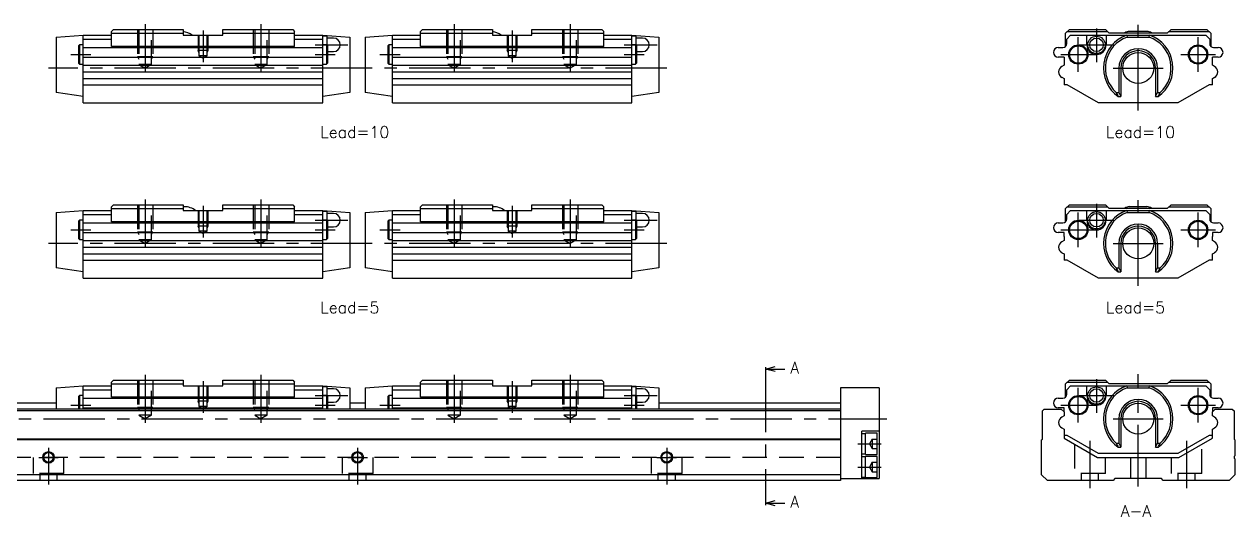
# Model space of a CAD drawing. Extents: x -1 to 471, y -8 to 401.
# Drawn here: x 157.8 to 471.1, y 0.6 to 128.1 of the extents above; entities that cross this region are included whole.
import ezdxf

# ---------------------------------------------------------------- set-up
doc = ezdxf.new("R2010")
doc.units = 0
doc.header["$LTSCALE"] = 0.5
doc.linetypes.add('CENTER', pattern=[50.8, 31.75, -6.35, 6.35, -6.35])
doc.linetypes.add('DASHED', pattern=[19.05, 12.7, -6.35])
for name, color, linetype in [('MSM_CENTER', 1, 'CENTER'), ('MSM_CONTINUOUS', 7, 'CONTINUOUS'), ('MSM_DASHED', 4, 'DASHED'), ('MSM_NARROW', 5, 'CONTINUOUS'), ('MSM_PART_NUMBER', 7, 'CONTINUOUS')]:
    doc.layers.add(name, color=color, linetype=linetype)
doc.styles.get("Standard").update_dxf_attribs({"font": 'txt.shx', "height": 1, "bigfont": 'bigfont.shx'})

msp = doc.modelspace()

# ---------------------------------------------------------------- linework, layer by layer
at = {"layer": 'MSM_CENTER'}
for p, q in [((189.11, 128.1), (189.11, 115.71)), ((204.11, 126.45), (204.11, 118.29)), ((219.11, 128.1), (219.11, 115.71)), ((269.11, 128.1), (269.11, 115.71)), ((284.11, 126.45), (284.11, 118.29)), ((299.11, 128.1), (299.11, 115.71)), ((435.35, 127), (435.35, 118.25)), ((446.15, 105.75), (446.15, 128.05)), ((233.11, 122.75), (241.61, 122.75)), ((313.11, 122.75), (321.61, 122.75)), ((430.65, 115.75), (430.65, 124.75)), ((430.85, 122.75), (439.85, 122.75)), ((461.65, 115.75), (461.65, 124.75)), ((169.91, 120.25), (175.11, 120.25)), ((233.11, 120.25), (238.31, 120.25)), ((249.91, 120.25), (255.11, 120.25)), ((313.11, 120.25), (318.31, 120.25)), ((426.15, 120.25), (435.15, 120.25)), ((457.15, 120.25), (466.15, 120.25)), ((324.11, 116.75), (164.11, 116.75)), ((439.65, 116.75), (452.65, 116.75)), ((189.11, 82.72), (189.11, 70.34)), ((219.11, 82.72), (219.11, 70.34)), ((269.11, 82.72), (269.11, 70.34)), ((299.11, 82.72), (299.11, 70.34)), ((435.35, 81.62), (435.35, 72.87)), ((446.15, 60.37), (446.15, 82.67)), ((204.11, 81.07), (204.11, 72.91)), ((284.11, 81.07), (284.11, 72.91)), ((430.65, 70.37), (430.65, 79.37)), ((461.65, 70.37), (461.65, 79.37)), ((233.11, 77.37), (241.61, 77.37)), ((313.11, 77.37), (321.61, 77.37)), ((430.85, 77.37), (439.85, 77.37)), ((169.91, 74.87), (175.11, 74.87)), ((233.11, 74.87), (238.31, 74.87)), ((249.91, 74.87), (255.11, 74.87)), ((313.11, 74.87), (318.31, 74.87)), ((426.15, 74.87), (435.15, 74.87)), ((457.15, 74.87), (466.15, 74.87)), ((324.11, 71.37), (164.11, 71.37)), ((439.65, 71.37), (452.65, 71.37)), ((349.67, 38.36), (349.67, 4.63)), ((189.11, 37.35), (189.11, 24.96)), ((204.11, 35.7), (204.11, 27.54)), ((219.11, 37.35), (219.11, 24.96)), ((269.11, 37.35), (269.11, 24.96)), ((284.11, 35.7), (284.11, 27.54)), ((299.11, 37.35), (299.11, 24.96)), ((435.35, 36.25), (435.35, 27.5)), ((446.15, 8.5), (446.15, 37.5)), ((233.11, 32), (241.61, 32)), ((313.11, 32), (321.61, 32)), ((430.65, 25), (430.65, 34)), ((430.85, 32), (439.85, 32)), ((461.65, 25), (461.65, 34)), ((169.91, 29.5), (175.11, 29.5)), ((233.11, 29.5), (238.31, 29.5)), ((249.91, 29.5), (255.11, 29.5)), ((313.11, 29.5), (318.31, 29.5)), ((426.15, 29.5), (435.15, 29.5)), ((457.15, 29.5), (466.15, 29.5)), ((86.61, 26), (381.11, 26)), ((439.65, 26), (452.65, 26)), ((373.61, 19.5), (379.61, 19.5)), ((433.65, 20.29), (433.65, 8)), ((458.65, 20.29), (458.65, 8)), ((161.57, 16), (166.64, 16)), ((164.11, 18.5), (164.11, 9)), ((241.57, 16), (246.64, 16)), ((244.11, 18.5), (244.11, 9)), ((321.53, 16), (326.68, 16)), ((324.11, 18.5), (324.11, 9)), ((373.61, 13.5), (379.61, 13.5))]:
    msp.add_line(p, q, dxfattribs=at)
at = {"layer": 'MSM_CONTINUOUS'}
for p, q in [((180.41, 126.25), (180.91, 126.75)), ((180.41, 122.33), (180.41, 126.25)), ((180.41, 125.75), (199.01, 125.75)), ((180.91, 126.75), (199.01, 126.75)), ((199.01, 126.75), (199.01, 125.25)), ((209.21, 125.25), (209.21, 126.75)), ((209.21, 126.75), (227.31, 126.75)), ((209.21, 125.75), (227.81, 125.75)), ((227.31, 126.75), (227.81, 126.25)), ((227.81, 122.33), (227.81, 126.25)), ((260.41, 126.25), (260.91, 126.75)), ((260.41, 122.33), (260.41, 126.25)), ((260.41, 125.75), (279.01, 125.75)), ((260.91, 126.75), (279.01, 126.75)), ((279.01, 126.75), (279.01, 125.25)), ((289.21, 125.25), (289.21, 126.75)), ((289.21, 126.75), (307.31, 126.75)), ((289.21, 125.75), (307.81, 125.75)), ((307.31, 126.75), (307.81, 126.25)), ((307.81, 122.33), (307.81, 126.25)), ((428.34, 126.75), (427.34, 125.75)), ((427.34, 122.33), (427.34, 125.75)), ((427.84, 126.25), (438.15, 126.25)), ((428.34, 126.75), (437.65, 126.75)), ((438.55, 125.85), (437.65, 126.75)), ((438.55, 125.85), (453.75, 125.85)), ((443.9, 126.25), (443.83, 126.24)), ((448.39, 126.25), (443.9, 126.25)), ((454.65, 126.75), (453.75, 125.85)), ((454.15, 126.25), (464.44, 126.25)), ((454.65, 126.75), (463.94, 126.75)), ((464.94, 125.75), (463.94, 126.75)), ((464.94, 125.75), (464.94, 122.33)), ((166.11, 124.75), (173.11, 125.25)), ((166.11, 124.75), (166.11, 110.43)), ((172.16, 122.75), (171.91, 122.5)), ((171.91, 122.5), (171.91, 118)), ((173.11, 122.75), (172.16, 122.75)), ((172.16, 122.75), (172.16, 117.75)), ((173.11, 125.25), (180.41, 125.25)), ((173.11, 107.75), (173.11, 125.25)), ((173.11, 124.25), (180.41, 124.25)), ((227.81, 122.33), (180.41, 122.33)), ((199.01, 125.25), (209.21, 125.25)), ((227.81, 125.25), (235.11, 125.25)), ((227.81, 124.25), (235.11, 124.25)), ((235.11, 125.25), (242.11, 124.75)), ((235.11, 107.75), (235.11, 125.25)), ((236.11, 125), (235.11, 125)), ((236.06, 122.75), (235.11, 122.75)), ((236.31, 122.5), (236.06, 122.75)), ((236.06, 122.75), (236.06, 117.75)), ((236.11, 125), (236.11, 122.7)), ((237.86, 124.5), (236.11, 124.5)), ((236.31, 122.5), (236.31, 118)), ((242.11, 124.75), (242.11, 110.43)), ((246.11, 124.75), (253.11, 125.25)), ((246.11, 124.75), (246.11, 110.43)), ((252.16, 122.75), (251.91, 122.5)), ((251.91, 122.5), (251.91, 118)), ((253.11, 122.75), (252.16, 122.75)), ((252.16, 122.75), (252.16, 117.75)), ((253.11, 125.25), (260.41, 125.25)), ((253.11, 107.75), (253.11, 125.25)), ((253.11, 124.25), (260.41, 124.25)), ((307.81, 122.33), (260.41, 122.33)), ((279.01, 125.25), (289.21, 125.25)), ((307.81, 125.25), (315.11, 125.25)), ((307.81, 124.25), (315.11, 124.25)), ((315.11, 125.25), (322.11, 124.75)), ((315.11, 107.75), (315.11, 125.25)), ((316.11, 125), (315.11, 125)), ((316.06, 122.75), (315.11, 122.75)), ((316.31, 122.5), (316.06, 122.75)), ((316.06, 122.75), (316.06, 117.75)), ((316.11, 125), (316.11, 122.7)), ((317.86, 124.5), (316.11, 124.5)), ((316.31, 122.5), (316.31, 118)), ((322.11, 124.75), (322.11, 110.43)), ((427.65, 124.25), (428.65, 125.25)), ((427.65, 123.05), (427.65, 124.25)), ((428.65, 125.25), (463.65, 125.25)), ((432.85, 122.75), (432.85, 125.25)), ((437.85, 125.25), (437.85, 122.75)), ((443.19, 125.25), (443.27, 124.75)), ((443.27, 124.75), (449.02, 124.75)), ((449.02, 124.75), (449.1, 125.25)), ((463.65, 125.25), (464.65, 124.25)), ((464.65, 124.25), (464.65, 123.05)), ((173.11, 122.05), (235.11, 122.05)), ((173.11, 119.55), (235.11, 119.55)), ((236.31, 121), (237.86, 121)), ((253.11, 122.05), (315.11, 122.05)), ((253.11, 119.55), (315.11, 119.55)), ((316.31, 121), (317.86, 121)), ((425.45, 122.05), (426.65, 122.05)), ((426.95, 119.55), (425.45, 119.55)), ((426.95, 119.55), (426.95, 117.47)), ((466.85, 119.55), (465.35, 119.55)), ((465.35, 117.47), (465.35, 119.55)), ((465.65, 122.05), (466.85, 122.05)), ((171.91, 118), (172.16, 117.75)), ((172.16, 117.75), (173.11, 117.75)), ((173.11, 117.47), (235.11, 117.47)), ((235.11, 117.75), (236.06, 117.75)), ((236.06, 117.75), (236.31, 118)), ((251.91, 118), (252.16, 117.75)), ((252.16, 117.75), (253.11, 117.75)), ((253.11, 117.47), (315.11, 117.47)), ((315.11, 117.75), (316.06, 117.75)), ((316.06, 117.75), (316.31, 118)), ((426.95, 117.47), (426.39, 117.15)), ((441.15, 116.75), (441.15, 110.43)), ((441.65, 116.75), (441.65, 109.37)), ((450.65, 116.75), (450.65, 109.37)), ((451.15, 116.75), (451.15, 110.43)), ((465.91, 117.15), (465.35, 117.47)), ((173.11, 115.75), (235.11, 115.75)), ((173.11, 114.02), (235.11, 114.02)), ((253.11, 115.75), (315.11, 115.75)), ((253.11, 114.02), (315.11, 114.02)), ((426.39, 114.35), (426.95, 114.02)), ((426.95, 114.02), (426.95, 112.41)), ((465.35, 114.02), (465.91, 114.35)), ((465.35, 112.41), (465.35, 114.02)), ((173.11, 109.37), (166.11, 110.43)), ((173.11, 112.41), (235.11, 112.41)), ((242.11, 110.43), (235.11, 109.37)), ((253.11, 109.37), (246.11, 110.43)), ((253.11, 112.41), (315.11, 112.41)), ((322.11, 110.43), (315.11, 109.37)), ((427.8, 112.41), (426.95, 112.41)), ((435.87, 107.75), (427.8, 112.41)), ((440.46, 110.43), (441.15, 110.43)), ((441.15, 110.43), (441.65, 109.37)), ((450.65, 109.37), (451.15, 110.43)), ((451.15, 110.43), (451.83, 110.43)), ((464.5, 112.41), (456.42, 107.75)), ((465.35, 112.41), (464.5, 112.41)), ((173.11, 107.75), (235.11, 107.75)), ((253.11, 107.75), (315.11, 107.75)), ((456.42, 107.75), (435.87, 107.75)), ((440.99, 109.37), (441.65, 109.37)), ((450.65, 109.37), (451.3, 109.37)), ((166.11, 79.37), (173.11, 79.87)), ((166.11, 79.37), (166.11, 65.05)), ((173.11, 79.87), (180.41, 79.87)), ((173.11, 62.37), (173.11, 79.87)), ((173.11, 78.87), (180.41, 78.87)), ((180.41, 80.87), (180.91, 81.37)), ((180.41, 76.96), (180.41, 80.87)), ((180.41, 80.37), (199.01, 80.37)), ((180.91, 81.37), (199.01, 81.37)), ((199.01, 81.37), (199.01, 79.87)), ((199.26, 80.87), (199.01, 80.87)), ((199.01, 79.87), (209.21, 79.87)), ((209.21, 79.87), (209.21, 81.37)), ((209.21, 81.37), (227.31, 81.37)), ((209.21, 80.37), (227.81, 80.37)), ((227.31, 81.37), (227.81, 80.87)), ((227.81, 76.96), (227.81, 80.87)), ((227.81, 79.87), (235.11, 79.87)), ((227.81, 78.87), (235.11, 78.87)), ((235.11, 79.87), (242.11, 79.37)), ((235.11, 62.37), (235.11, 79.87)), ((236.11, 79.62), (235.11, 79.62)), ((236.11, 79.62), (236.11, 77.32)), ((237.86, 79.12), (236.11, 79.12)), ((242.11, 79.37), (242.11, 65.05)), ((246.11, 79.37), (253.11, 79.87)), ((246.11, 79.37), (246.11, 65.05)), ((253.11, 79.87), (260.41, 79.87)), ((253.11, 62.37), (253.11, 79.87)), ((253.11, 78.87), (260.41, 78.87)), ((260.41, 80.87), (260.91, 81.37)), ((260.41, 76.96), (260.41, 80.87)), ((260.41, 80.37), (279.01, 80.37)), ((260.91, 81.37), (279.01, 81.37)), ((279.01, 81.37), (279.01, 79.87)), ((279.26, 80.87), (279.01, 80.87)), ((279.01, 79.87), (289.21, 79.87)), ((289.21, 79.87), (289.21, 81.37)), ((289.21, 81.37), (307.31, 81.37)), ((289.21, 80.37), (307.81, 80.37)), ((307.31, 81.37), (307.81, 80.87)), ((307.81, 76.96), (307.81, 80.87)), ((307.81, 79.87), (315.11, 79.87)), ((307.81, 78.87), (315.11, 78.87)), ((315.11, 79.87), (322.11, 79.37)), ((315.11, 62.37), (315.11, 79.87)), ((316.11, 79.62), (315.11, 79.62)), ((316.11, 79.62), (316.11, 77.32)), ((317.86, 79.12), (316.11, 79.12)), ((322.11, 79.37), (322.11, 65.05)), ((428.34, 81.37), (427.34, 80.37)), ((427.34, 76.96), (427.34, 80.37)), ((427.65, 78.87), (428.65, 79.87)), ((427.65, 77.67), (427.65, 78.87)), ((427.84, 80.87), (438.15, 80.87)), ((428.34, 81.37), (437.65, 81.37)), ((428.65, 79.87), (463.65, 79.87)), ((432.85, 77.37), (432.85, 79.87)), ((438.55, 80.47), (437.65, 81.37)), ((437.85, 79.87), (437.85, 77.37)), ((438.55, 80.47), (453.75, 80.47)), ((443.19, 79.87), (443.27, 79.37)), ((443.27, 79.37), (449.02, 79.37)), ((443.9, 80.87), (443.83, 80.87)), ((448.39, 80.87), (443.9, 80.87)), ((449.02, 79.37), (449.1, 79.87)), ((454.65, 81.37), (453.75, 80.47)), ((454.15, 80.87), (464.44, 80.87)), ((454.65, 81.37), (463.94, 81.37)), ((463.65, 79.87), (464.65, 78.87)), ((464.94, 80.37), (463.94, 81.37)), ((464.65, 78.87), (464.65, 77.67)), ((464.94, 80.37), (464.94, 76.96)), ((172.16, 77.37), (171.91, 77.12)), ((171.91, 77.12), (171.91, 72.62)), ((173.11, 77.37), (172.16, 77.37)), ((172.16, 77.37), (172.16, 72.37)), ((173.11, 76.67), (235.11, 76.67)), ((227.81, 76.96), (180.41, 76.96)), ((236.06, 77.37), (235.11, 77.37)), ((236.31, 77.12), (236.06, 77.37)), ((236.06, 77.37), (236.06, 72.37)), ((236.31, 77.12), (236.31, 72.62)), ((236.31, 75.62), (237.86, 75.62)), ((252.16, 77.37), (251.91, 77.12)), ((251.91, 77.12), (251.91, 72.62)), ((253.11, 77.37), (252.16, 77.37)), ((252.16, 77.37), (252.16, 72.37)), ((253.11, 76.67), (315.11, 76.67)), ((307.81, 76.96), (260.41, 76.96)), ((316.06, 77.37), (315.11, 77.37)), ((316.31, 77.12), (316.06, 77.37)), ((316.06, 77.37), (316.06, 72.37)), ((316.31, 77.12), (316.31, 72.62)), ((316.31, 75.62), (317.86, 75.62)), ((425.45, 76.67), (426.65, 76.67)), ((465.65, 76.67), (466.85, 76.67)), ((171.91, 72.62), (172.16, 72.37)), ((172.16, 72.37), (173.11, 72.37)), ((173.11, 74.17), (235.11, 74.17)), ((173.11, 72.1), (235.11, 72.1)), ((235.11, 72.37), (236.06, 72.37)), ((236.06, 72.37), (236.31, 72.62)), ((251.91, 72.62), (252.16, 72.37)), ((252.16, 72.37), (253.11, 72.37)), ((253.11, 74.17), (315.11, 74.17)), ((253.11, 72.1), (315.11, 72.1)), ((315.11, 72.37), (316.06, 72.37)), ((316.06, 72.37), (316.31, 72.62)), ((426.95, 74.17), (425.45, 74.17)), ((426.95, 72.1), (426.39, 71.77)), ((426.95, 73.17), (426.95, 74.17)), ((426.95, 73.17), (426.95, 72.1)), ((466.85, 74.17), (465.35, 74.17)), ((465.35, 74.17), (465.35, 73.17)), ((465.35, 72.1), (465.35, 73.17)), ((465.91, 71.77), (465.35, 72.1)), ((173.11, 70.37), (235.11, 70.37)), ((253.11, 70.37), (315.11, 70.37)), ((426.39, 68.97), (426.95, 68.65)), ((441.15, 71.37), (441.15, 65.05)), ((441.65, 71.37), (441.65, 63.99)), ((450.65, 71.37), (450.65, 63.99)), ((451.15, 71.37), (451.15, 65.05)), ((465.35, 68.65), (465.91, 68.97)), ((173.11, 68.65), (235.11, 68.65)), ((173.11, 67.04), (235.11, 67.04)), ((253.11, 68.65), (315.11, 68.65)), ((253.11, 67.04), (315.11, 67.04)), ((426.95, 68.65), (426.95, 67.04)), ((427.8, 67.04), (426.95, 67.04)), ((435.87, 62.37), (427.8, 67.04)), ((464.5, 67.04), (456.42, 62.37)), ((465.35, 67.04), (464.5, 67.04)), ((465.35, 67.04), (465.35, 68.65)), ((173.11, 63.99), (166.11, 65.05)), ((242.11, 65.05), (235.11, 63.99)), ((253.11, 63.99), (246.11, 65.05)), ((322.11, 65.05), (315.11, 63.99)), ((440.46, 65.05), (441.15, 65.05)), ((440.99, 63.99), (441.65, 63.99)), ((441.15, 65.05), (441.65, 63.99)), ((450.65, 63.99), (451.15, 65.05)), ((450.65, 63.99), (451.3, 63.99)), ((451.15, 65.05), (451.83, 65.05)), ((173.11, 62.37), (235.11, 62.37)), ((253.11, 62.37), (315.11, 62.37)), ((456.42, 62.37), (435.87, 62.37)), ((349.67, 38.86), (352.17, 39.53)), ((349.67, 39.36), (349.67, 38.36)), ((352.17, 38.19), (349.67, 38.86)), ((349.67, 38.86), (354.67, 38.86)), ((166.11, 34), (173.11, 34.5)), ((173.11, 28.5), (173.11, 34.5)), ((173.11, 34.5), (180.41, 34.5)), ((180.41, 35.5), (180.91, 36)), ((180.41, 31.59), (180.41, 35.5)), ((180.41, 35), (199.01, 35)), ((180.91, 36), (199.01, 36)), ((199.01, 36), (199.01, 34.5)), ((199.01, 34.5), (209.21, 34.5)), ((209.21, 34.5), (209.21, 36)), ((209.21, 36), (227.31, 36)), ((209.21, 35), (227.81, 35)), ((227.31, 36), (227.81, 35.5)), ((227.81, 31.59), (227.81, 35.5)), ((227.81, 34.5), (235.11, 34.5)), ((235.11, 34.5), (242.11, 34)), ((235.11, 28.5), (235.11, 34.5)), ((246.11, 34), (253.11, 34.5)), ((253.11, 28.5), (253.11, 34.5)), ((253.11, 34.5), (260.41, 34.5)), ((260.41, 35.5), (260.91, 36)), ((260.41, 31.59), (260.41, 35.5)), ((260.41, 35), (279.01, 35)), ((260.91, 36), (279.01, 36)), ((279.01, 36), (279.01, 34.5)), ((279.01, 34.5), (289.21, 34.5)), ((289.21, 34.5), (289.21, 36)), ((289.21, 36), (307.31, 36)), ((289.21, 35), (307.81, 35)), ((307.31, 36), (307.81, 35.5)), ((307.81, 31.59), (307.81, 35.5)), ((307.81, 34.5), (315.11, 34.5)), ((315.11, 34.5), (322.11, 34)), ((315.11, 28.5), (315.11, 34.5)), ((428.34, 36), (427.34, 35)), ((427.34, 31.59), (427.34, 35)), ((427.65, 33.5), (428.65, 34.5)), ((427.84, 35.5), (438.15, 35.5)), ((428.34, 36), (437.65, 36)), ((428.65, 34.5), (463.65, 34.5)), ((432.85, 32), (432.85, 34.5)), ((438.55, 35.1), (437.65, 36)), ((437.85, 34.5), (437.85, 32)), ((438.55, 35.1), (453.75, 35.1)), ((443.19, 34.5), (443.27, 34)), ((449.02, 34), (449.1, 34.5)), ((454.65, 36), (453.75, 35.1)), ((454.15, 35.5), (464.44, 35.5)), ((454.65, 36), (463.94, 36)), ((463.65, 34.5), (464.65, 33.5)), ((464.94, 35), (463.94, 36)), ((464.94, 35), (464.94, 31.59)), ((166.11, 34), (166.11, 28.5)), ((172.16, 32), (171.91, 31.75)), ((171.91, 31.75), (171.91, 28.5)), ((173.11, 32), (172.16, 32)), ((172.16, 32), (172.16, 28.5)), ((173.11, 33.5), (180.41, 33.5)), ((227.81, 31.59), (180.41, 31.59)), ((227.81, 33.5), (235.11, 33.5)), ((236.11, 34.25), (235.11, 34.25)), ((236.06, 32), (235.11, 32)), ((236.31, 31.75), (236.06, 32)), ((236.06, 32), (236.06, 28.5)), ((236.11, 34.25), (236.11, 31.95)), ((237.86, 33.75), (236.11, 33.75)), ((236.31, 31.75), (236.31, 28.5)), ((242.11, 34), (242.11, 28.5)), ((246.11, 34), (246.11, 28.5)), ((252.16, 32), (251.91, 31.75)), ((251.91, 31.75), (251.91, 28.5)), ((253.11, 32), (252.16, 32)), ((252.16, 32), (252.16, 28.5)), ((253.11, 33.5), (260.41, 33.5)), ((307.81, 31.59), (260.41, 31.59)), ((307.81, 33.5), (315.11, 33.5)), ((316.11, 34.25), (315.11, 34.25)), ((316.06, 32), (315.11, 32)), ((316.31, 31.75), (316.06, 32)), ((316.06, 32), (316.06, 28.5)), ((316.11, 34.25), (316.11, 31.95)), ((317.86, 33.75), (316.11, 33.75)), ((316.31, 31.75), (316.31, 28.5)), ((322.11, 34), (322.11, 28.5)), ((379.11, 34), (369.11, 34)), ((369.11, 34), (369.11, 10)), ((379.11, 34), (379.11, 10.5)), ((427.65, 32.3), (427.65, 33.5)), ((443.27, 34), (449.02, 34)), ((464.65, 33.5), (464.65, 32.3)), ((369.11, 28.5), (119.11, 28.5)), ((166.11, 30), (123.96, 30)), ((173.11, 31.3), (235.11, 31.3)), ((173.11, 28.8), (235.11, 28.8)), ((236.31, 30.25), (237.86, 30.25)), ((246.11, 30), (242.11, 30)), ((253.11, 31.3), (315.11, 31.3)), ((253.11, 28.8), (315.11, 28.8)), ((316.31, 30.25), (317.86, 30.25)), ((369.11, 30), (322.11, 30)), ((421.35, 28), (421.85, 28.5)), ((421.85, 28.5), (426.25, 28.5)), ((425.45, 31.3), (426.65, 31.3)), ((426.95, 28.8), (425.45, 28.8)), ((426.25, 28.5), (426.95, 27.8)), ((426.95, 27.8), (426.95, 28.8)), ((465.35, 28.8), (465.35, 27.8)), ((466.85, 28.8), (465.35, 28.8)), ((465.35, 27.8), (466.05, 28.5)), ((465.65, 31.3), (466.85, 31.3)), ((466.05, 28.5), (470.45, 28.5)), ((470.45, 28.5), (470.95, 28)), ((369.11, 28), (119.11, 28)), ((421.35, 20.7), (421.35, 28)), ((426.95, 26.72), (426.39, 26.4)), ((426.95, 27.8), (426.95, 26.72)), ((441.15, 26), (441.15, 19.68)), ((441.65, 26), (441.65, 18.62)), ((450.65, 26), (450.65, 18.62)), ((451.15, 26), (451.15, 19.68)), ((465.35, 26.72), (465.35, 27.8)), ((465.91, 26.4), (465.35, 26.72)), ((470.95, 28), (470.95, 20.7)), ((374.61, 10.5), (374.61, 22.75)), ((379.11, 22.75), (374.61, 22.75)), ((375.61, 22.1), (374.61, 22.1)), ((375.61, 16.75), (375.61, 22.25)), ((378.61, 22.25), (375.61, 22.25)), ((378.61, 16.75), (378.61, 22.25)), ((426.39, 23.6), (426.95, 23.28)), ((426.95, 23.28), (426.95, 21)), ((465.35, 23.28), (465.91, 23.6)), ((465.35, 21), (465.35, 23.28)), ((369.11, 20.7), (119.11, 20.7)), ((369.11, 20.5), (119.11, 20.5)), ((421.15, 20.5), (421.35, 20.7)), ((421.15, 11.5), (421.15, 20.5)), ((427.8, 21.66), (426.95, 21.66)), ((426.95, 21), (435.61, 16)), ((435.87, 17), (427.8, 21.66)), ((440.46, 19.68), (441.15, 19.68)), ((441.15, 19.68), (441.65, 18.62)), ((450.65, 18.62), (451.15, 19.68)), ((451.15, 19.68), (451.83, 19.68)), ((464.5, 21.66), (456.42, 17)), ((456.68, 16), (465.35, 21)), ((465.35, 21.66), (464.5, 21.66)), ((470.95, 20.7), (471.15, 20.5)), ((471.15, 20.5), (471.15, 16.4)), ((374.61, 16.9), (375.61, 16.9)), ((375.61, 16.1), (374.61, 16.1)), ((375.61, 16.75), (378.61, 16.75)), ((375.61, 10.75), (375.61, 16.25)), ((378.61, 16.25), (375.61, 16.25)), ((378.61, 10.75), (378.61, 16.25)), ((435.61, 16), (456.68, 16)), ((456.42, 17), (435.87, 17)), ((440.99, 18.62), (441.65, 18.62)), ((450.65, 18.62), (451.3, 18.62)), ((471.15, 15.6), (471.15, 11.5)), ((369.11, 11.5), (111.11, 11.5)), ((369.11, 10), (119.11, 10)), ((369.11, 10.5), (379.11, 10.5)), ((374.61, 10.9), (375.61, 10.9)), ((375.61, 10.75), (378.61, 10.75)), ((422.65, 10), (421.15, 11.5)), ((439.63, 10), (422.65, 10)), ((440.13, 10.5), (439.63, 10)), ((452.15, 10.5), (440.13, 10.5)), ((452.65, 10), (452.15, 10.5)), ((469.65, 10), (452.65, 10)), ((471.15, 11.5), (469.65, 10)), ((349.67, 4.13), (352.17, 4.8)), ((349.67, 4.63), (349.67, 3.63)), ((352.17, 3.46), (349.67, 4.13)), ((349.67, 4.13), (354.67, 4.13))]:
    msp.add_line(p, q, dxfattribs=at)
for centre, radius in [((430.65, 120.25), 2.5), ((430.65, 120.25), 2.25), ((435.35, 122.75), 2.25), ((435.35, 122.75), 1.75), ((461.65, 120.25), 2.5), ((461.65, 120.25), 2.25), ((446.15, 116.75), 4), ((435.35, 77.37), 2.25), ((435.35, 77.37), 1.75), ((430.65, 74.87), 2.5), ((430.65, 74.87), 2.25), ((446.15, 71.37), 4), ((461.65, 74.87), 2.5), ((461.65, 74.87), 2.25), ((430.65, 29.5), 2.5), ((430.65, 29.5), 2.25), ((435.35, 32), 2.25), ((435.35, 32), 1.75), ((461.65, 29.5), 2.5), ((461.65, 29.5), 2.25), ((446.15, 26), 4), ((164.11, 16), 1.23), ((244.11, 16), 1.23), ((324.11, 16), 1.23)]:
    msp.add_circle(centre, radius, dxfattribs=at)
for centre, radius, start, end in [((198.29, 121.37), 4.88, 52.5564, 81.5517), ((278.29, 121.37), 4.88, 52.5564, 81.5517), ((443.94, 124.13), 2.12, 91.0143, 125.7914), ((448.34, 124.11), 2.14, 54.3594, 88.7845), ((237.86, 122.75), 1.75, 270, 90), ((317.86, 122.75), 1.75, 270, 90), ((426.65, 123.05), 1, 270, 0), ((435.35, 122.75), 2.5, 180, 0), ((446.15, 116.75), 9, 109.1881, 235.0848), ((446.15, 116.75), 8.5, 109.7499, 228.0214), ((446.15, 116.75), 8.5, 311.9786, 70.2501), ((446.15, 116.75), 9, 304.9152, 70.8119), ((465.65, 123.05), 1, 180, 270), ((425.45, 120.8), 1.25, 90, 270), ((446.15, 116.75), 5, 0, 180), ((446.15, 116.75), 4.5, 0, 180), ((466.85, 120.8), 1.25, 270, 90), ((427.26, 115.63), 1.75, 120.0001, 176.2321), ((465.03, 115.63), 1.75, 3.7679, 59.9999), ((427.26, 115.86), 1.75, 183.7679, 239.9999), ((465.03, 115.86), 1.75, 300.0001, 356.2321), ((447.31, 113.21), 7.4, 202.1059, 211.3183), ((444.98, 113.21), 7.4, 328.6827, 337.893), ((199.23, 75.9), 4.97, 53.0275, 89.6143), ((237.86, 77.37), 1.75, 270, 90), ((279.23, 75.9), 4.97, 53.0275, 89.6143), ((317.86, 77.37), 1.75, 270, 90), ((446.15, 71.37), 9, 109.1881, 235.0848), ((446.15, 71.37), 8.5, 109.7499, 228.0214), ((443.94, 78.76), 2.12, 91.0143, 125.7914), ((448.34, 78.74), 2.14, 54.3594, 88.7845), ((446.15, 71.37), 8.5, 311.9786, 70.2501), ((446.15, 71.37), 9, 304.9152, 70.8119), ((425.45, 75.42), 1.25, 90, 270), ((426.65, 77.67), 1, 270, 0), ((435.35, 77.37), 2.5, 180, 0), ((446.15, 71.37), 5, 0, 180), ((446.15, 71.37), 4.5, 0, 180), ((465.65, 77.67), 1, 180, 270), ((466.85, 75.42), 1.25, 270, 90), ((427.26, 70.26), 1.75, 120.0001, 176.2321), ((427.26, 70.49), 1.75, 183.7679, 239.9999), ((465.03, 70.26), 1.75, 3.7679, 59.9999), ((465.03, 70.49), 1.75, 300.0001, 356.2321), ((447.31, 67.84), 7.4, 202.1059, 211.3183), ((444.98, 67.84), 7.4, 328.6827, 337.893), ((446.15, 26), 9, 109.1881, 235.0848), ((446.15, 26), 9, 304.9152, 70.8119), ((237.86, 32), 1.75, 270, 90), ((317.86, 32), 1.75, 270, 90), ((426.65, 32.3), 1, 270, 0), ((435.35, 32), 2.5, 180, 0), ((446.15, 26), 8.5, 109.7499, 228.0214), ((446.15, 26), 8.5, 311.9786, 70.2501), ((465.65, 32.3), 1, 180, 270), ((425.45, 30.05), 1.25, 90, 270), ((446.15, 26), 5, 0, 180), ((446.15, 26), 4.5, 0, 180), ((466.85, 30.05), 1.25, 270, 90), ((427.26, 24.88), 1.75, 120.0001, 176.2321), ((465.03, 24.88), 1.75, 3.7679, 59.9999), ((427.26, 25.12), 1.75, 183.7679, 239.9999), ((465.03, 25.12), 1.75, 300.0001, 356.2321), ((450.5, 24.07), 10.96, 203.6059, 209.8183), ((441.62, 24.16), 11.15, 330.2349, 336.3409), ((471.45, 16), 0.5, 126.8761, 233.1239)]:
    msp.add_arc(centre, radius, start, end, dxfattribs=at)
at = {"layer": 'MSM_DASHED'}
for p, q in [((187.11, 126.75), (187.11, 119.75)), ((187.48, 126.75), (187.48, 117.65)), ((190.73, 117.65), (190.73, 126.75)), ((191.11, 126.75), (191.11, 119.75)), ((217.11, 126.75), (217.11, 119.75)), ((217.48, 126.75), (217.48, 117.65)), ((220.73, 117.65), (220.73, 126.75)), ((221.11, 126.75), (221.11, 119.75)), ((267.11, 126.75), (267.11, 119.75)), ((267.48, 126.75), (267.48, 117.65)), ((270.73, 117.65), (270.73, 126.75)), ((271.11, 126.75), (271.11, 119.75)), ((297.11, 126.75), (297.11, 119.75)), ((297.48, 126.75), (297.48, 117.65)), ((300.73, 117.65), (300.73, 126.75)), ((301.11, 126.75), (301.11, 119.75)), ((202.81, 125.25), (202.81, 121.25)), ((203.05, 125.25), (203.05, 119.9)), ((205.16, 119.9), (205.16, 125.25)), ((205.41, 121.25), (205.41, 125.25)), ((282.81, 125.25), (282.81, 121.25)), ((283.05, 125.25), (283.05, 119.9)), ((285.16, 119.9), (285.16, 125.25)), ((285.41, 121.25), (285.41, 125.25)), ((187.11, 119.75), (191.11, 119.75)), ((187.11, 119.75), (187.48, 119.05)), ((190.73, 119.05), (191.11, 119.75)), ((205.41, 121.25), (202.81, 121.25)), ((203.05, 120.8), (202.81, 121.25)), ((205.16, 119.9), (203.05, 119.9)), ((203.05, 119.9), (204.11, 119.29)), ((205.16, 119.9), (204.11, 119.29)), ((205.16, 120.8), (205.41, 121.25)), ((217.11, 119.75), (221.11, 119.75)), ((217.11, 119.75), (217.48, 119.05)), ((220.73, 119.05), (221.11, 119.75)), ((267.11, 119.75), (271.11, 119.75)), ((267.11, 119.75), (267.48, 119.05)), ((270.73, 119.05), (271.11, 119.75)), ((285.41, 121.25), (282.81, 121.25)), ((283.05, 120.8), (282.81, 121.25)), ((285.16, 119.9), (283.05, 119.9)), ((283.05, 119.9), (284.11, 119.29)), ((285.16, 119.9), (284.11, 119.29)), ((285.16, 120.8), (285.41, 121.25)), ((297.11, 119.75), (301.11, 119.75)), ((297.11, 119.75), (297.48, 119.05)), ((300.73, 119.05), (301.11, 119.75)), ((190.73, 117.65), (187.48, 117.65)), ((187.48, 117.65), (189.11, 116.71)), ((190.73, 117.65), (189.11, 116.71)), ((220.73, 117.65), (217.48, 117.65)), ((217.48, 117.65), (219.11, 116.71)), ((220.73, 117.65), (219.11, 116.71)), ((270.73, 117.65), (267.48, 117.65)), ((267.48, 117.65), (269.11, 116.71)), ((270.73, 117.65), (269.11, 116.71)), ((300.73, 117.65), (297.48, 117.65)), ((297.48, 117.65), (299.11, 116.71)), ((300.73, 117.65), (299.11, 116.71)), ((187.11, 81.37), (187.11, 74.37)), ((187.48, 81.37), (187.48, 72.27)), ((190.73, 72.27), (190.73, 81.37)), ((191.11, 81.37), (191.11, 74.37)), ((202.81, 79.87), (202.81, 75.87)), ((203.05, 79.87), (203.05, 74.52)), ((205.16, 74.52), (205.16, 79.87)), ((205.41, 75.87), (205.41, 79.87)), ((217.11, 81.37), (217.11, 74.37)), ((217.48, 81.37), (217.48, 72.27)), ((220.73, 72.27), (220.73, 81.37)), ((221.11, 81.37), (221.11, 74.37)), ((267.11, 81.37), (267.11, 74.37)), ((267.48, 81.37), (267.48, 72.27)), ((270.73, 72.27), (270.73, 81.37)), ((271.11, 81.37), (271.11, 74.37)), ((282.81, 79.87), (282.81, 75.87)), ((283.05, 79.87), (283.05, 74.52)), ((285.16, 74.52), (285.16, 79.87)), ((285.41, 75.87), (285.41, 79.87)), ((297.11, 81.37), (297.11, 74.37)), ((297.48, 81.37), (297.48, 72.27)), ((300.73, 72.27), (300.73, 81.37)), ((301.11, 81.37), (301.11, 74.37)), ((205.41, 75.87), (202.81, 75.87)), ((203.05, 75.42), (202.81, 75.87)), ((205.16, 75.42), (205.41, 75.87)), ((285.41, 75.87), (282.81, 75.87)), ((283.05, 75.42), (282.81, 75.87)), ((285.16, 75.42), (285.41, 75.87)), ((187.11, 74.37), (191.11, 74.37)), ((187.11, 74.37), (187.48, 73.67)), ((190.73, 72.27), (187.48, 72.27)), ((187.48, 72.27), (189.11, 71.34)), ((190.73, 72.27), (189.11, 71.34)), ((190.73, 73.67), (191.11, 74.37)), ((205.16, 74.52), (203.05, 74.52)), ((203.05, 74.52), (204.11, 73.91)), ((205.16, 74.52), (204.11, 73.91)), ((217.11, 74.37), (221.11, 74.37)), ((217.11, 74.37), (217.48, 73.67)), ((220.73, 72.27), (217.48, 72.27)), ((217.48, 72.27), (219.11, 71.34)), ((220.73, 72.27), (219.11, 71.34)), ((220.73, 73.67), (221.11, 74.37)), ((267.11, 74.37), (271.11, 74.37)), ((267.11, 74.37), (267.48, 73.67)), ((270.73, 72.27), (267.48, 72.27)), ((267.48, 72.27), (269.11, 71.34)), ((270.73, 72.27), (269.11, 71.34)), ((270.73, 73.67), (271.11, 74.37)), ((285.16, 74.52), (283.05, 74.52)), ((283.05, 74.52), (284.11, 73.91)), ((285.16, 74.52), (284.11, 73.91)), ((297.11, 74.37), (301.11, 74.37)), ((297.11, 74.37), (297.48, 73.67)), ((300.73, 72.27), (297.48, 72.27)), ((297.48, 72.27), (299.11, 71.34)), ((300.73, 72.27), (299.11, 71.34)), ((300.73, 73.67), (301.11, 74.37)), ((187.11, 36), (187.11, 29)), ((187.48, 36), (187.48, 26.9)), ((190.73, 26.9), (190.73, 36)), ((191.11, 36), (191.11, 29)), ((202.81, 34.5), (202.81, 30.5)), ((203.05, 34.5), (203.05, 29.15)), ((205.16, 29.15), (205.16, 34.5)), ((205.41, 30.5), (205.41, 34.5)), ((217.11, 36), (217.11, 29)), ((217.48, 36), (217.48, 26.9)), ((220.73, 26.9), (220.73, 36)), ((221.11, 36), (221.11, 29)), ((267.11, 36), (267.11, 29)), ((267.48, 36), (267.48, 26.9)), ((270.73, 26.9), (270.73, 36)), ((271.11, 36), (271.11, 29)), ((282.81, 34.5), (282.81, 30.5)), ((283.05, 34.5), (283.05, 29.15)), ((285.16, 29.15), (285.16, 34.5)), ((285.41, 30.5), (285.41, 34.5)), ((297.11, 36), (297.11, 29)), ((297.48, 36), (297.48, 26.9)), ((300.73, 26.9), (300.73, 36)), ((301.11, 36), (301.11, 29)), ((187.11, 29), (191.11, 29)), ((187.11, 29), (187.48, 28.3)), ((190.73, 28.3), (191.11, 29)), ((205.41, 30.5), (202.81, 30.5)), ((203.05, 30.05), (202.81, 30.5)), ((205.16, 29.15), (203.05, 29.15)), ((203.05, 29.15), (204.11, 28.54)), ((205.16, 29.15), (204.11, 28.54)), ((205.16, 30.05), (205.41, 30.5)), ((217.11, 29), (221.11, 29)), ((217.11, 29), (217.48, 28.3)), ((220.73, 28.3), (221.11, 29)), ((267.11, 29), (271.11, 29)), ((267.11, 29), (267.48, 28.3)), ((270.73, 28.3), (271.11, 29)), ((285.41, 30.5), (282.81, 30.5)), ((283.05, 30.05), (282.81, 30.5)), ((285.16, 29.15), (283.05, 29.15)), ((283.05, 29.15), (284.11, 28.54)), ((285.16, 29.15), (284.11, 28.54)), ((285.16, 30.05), (285.41, 30.5)), ((297.11, 29), (301.11, 29)), ((297.11, 29), (297.48, 28.3)), ((300.73, 28.3), (301.11, 29)), ((190.73, 26.9), (187.48, 26.9)), ((187.48, 26.9), (189.11, 25.96)), ((190.73, 26.9), (189.11, 25.96)), ((220.73, 26.9), (217.48, 26.9)), ((217.48, 26.9), (219.11, 25.96)), ((220.73, 26.9), (219.11, 25.96)), ((270.73, 26.9), (267.48, 26.9)), ((267.48, 26.9), (269.11, 25.96)), ((270.73, 26.9), (269.11, 25.96)), ((300.73, 26.9), (297.48, 26.9)), ((297.48, 26.9), (299.11, 25.96)), ((300.73, 26.9), (299.11, 25.96)), ((377.31, 20.75), (376.58, 19.5)), ((376.58, 19.5), (377.31, 18.25)), ((377.31, 20.75), (378.61, 20.75)), ((377.31, 20.75), (377.31, 18.25)), ((377.31, 19.5), (378.61, 19.5)), ((429.65, 19.44), (429.65, 11.8)), ((462.65, 11.8), (462.65, 19.44)), ((369.11, 16), (119.11, 16)), ((160.11, 16), (160.11, 11.8)), ((168.11, 11.8), (168.11, 16)), ((240.11, 16), (240.11, 11.8)), ((248.11, 11.8), (248.11, 16)), ((320.11, 16), (320.11, 11.8)), ((328.11, 11.8), (328.11, 16)), ((377.31, 18.25), (378.61, 18.25)), ((437.65, 11.8), (437.65, 16)), ((444.15, 16), (444.15, 10.5)), ((448.15, 16), (448.15, 10.5)), ((454.65, 16), (454.65, 11.8)), ((377.31, 14.75), (376.58, 13.5)), ((376.58, 13.5), (377.31, 12.25)), ((377.31, 14.75), (378.61, 14.75)), ((377.31, 14.75), (377.31, 12.25)), ((377.31, 13.5), (378.61, 13.5)), ((168.11, 11.8), (160.11, 11.8)), ((161.86, 11.8), (161.86, 10)), ((166.36, 10), (166.36, 11.8)), ((248.11, 11.8), (240.11, 11.8)), ((241.86, 11.8), (241.86, 10)), ((246.36, 10), (246.36, 11.8)), ((328.11, 11.8), (320.11, 11.8)), ((321.86, 11.8), (321.86, 10)), ((326.36, 10), (326.36, 11.8)), ((377.31, 12.25), (378.61, 12.25)), ((437.65, 11.8), (429.65, 11.8)), ((431.4, 11.8), (431.4, 10)), ((435.9, 10), (435.9, 11.8)), ((462.65, 11.8), (454.65, 11.8)), ((456.4, 11.8), (456.4, 10)), ((460.9, 10), (460.9, 11.8))]:
    msp.add_line(p, q, dxfattribs=at)
at = {"layer": 'MSM_NARROW'}
for centre in [(164.11, 16), (244.11, 16), (324.11, 16)]:
    msp.add_circle(centre, 1.5, dxfattribs=at)

# ---------------------------------------------------------------- texts
at = {"layer": 'MSM_PART_NUMBER'}
for s, p in [('Lead=10', (234.45, 98.67)), ('Lead=10', (437.81, 98.67)), ('Lead=5', (234.45, 53.29)), ('Lead=5', (437.81, 53.29)), ('A', (356.08, 37.73)), ('A', (356.08, 3)), ('A-A', (441.59, 0.62))]:
    msp.add_text(s, height=3, dxfattribs=at).set_placement(p)

doc.saveas('drawing.dxf')
